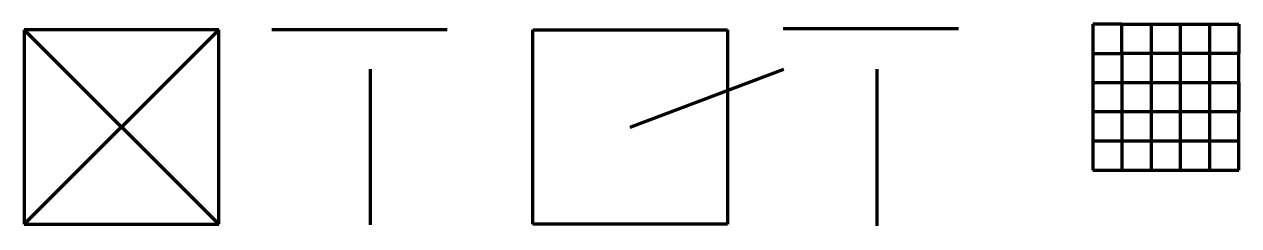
# Model space of a CAD drawing. Header units: millimetres. Extents: x 15 to 1726, y 23 to 218.
# Drawn here: x 1102 to 1726, y 47 to 150 of the extents above; entities that cross this region are included whole.
import ezdxf

# ---------------------------------------------------------------- set-up
doc = ezdxf.new("R2010")
doc.units = ezdxf.units.MM

msp = doc.modelspace()

# ---------------------------------------------------------------- linework, layer by layer
at = {"lineweight": 100}
for p, q in [((1650.68, 150.32), (1650.68, 135.32)), ((1665.68, 150.32), (1650.68, 150.32)), ((1665.68, 135.32), (1665.68, 150.32)), ((1665.68, 150.32), (1680.68, 150.32)), ((1680.68, 150.32), (1680.68, 135.32)), ((1680.68, 150.32), (1695.68, 150.32)), ((1695.68, 150.32), (1695.68, 135.32)), ((1695.68, 150.32), (1725.68, 150.32)), ((1695.68, 150.32), (1710.68, 150.32)), ((1710.68, 150.32), (1710.68, 135.32)), ((1725.68, 150.32), (1725.68, 135.32)), ((1101.89, 147.51), (1101.89, 47.51)), ((1201.89, 147.51), (1101.89, 147.51)), ((1101.89, 147.51), (1201.89, 47.51)), ((1201.89, 147.51), (1101.89, 47.51)), ((1201.89, 47.51), (1201.89, 147.51)), ((1319.12, 147.44), (1229.12, 147.44)), ((1363.14, 147.42), (1463.14, 147.42)), ((1363.14, 47.42), (1363.14, 147.42)), ((1463.14, 147.42), (1463.14, 47.42)), ((1581.75, 147.9), (1491.75, 147.9)), ((1650.68, 135.32), (1665.68, 135.32)), ((1650.68, 135.32), (1650.68, 75.32)), ((1650.68, 135.32), (1650.68, 120.32)), ((1680.68, 135.32), (1665.68, 135.32)), ((1665.68, 135.32), (1665.68, 75.32)), ((1695.68, 135.32), (1680.68, 135.32)), ((1680.68, 135.32), (1680.68, 75.32)), ((1725.68, 135.32), (1695.68, 135.32)), ((1695.68, 135.32), (1695.68, 75.32)), ((1710.68, 135.32), (1710.68, 75.32)), ((1725.68, 75.32), (1725.68, 135.32)), ((1279.54, 127.2), (1279.54, 47.18)), ((1413.14, 97.42), (1491.99, 127.17)), ((1539.77, 127.17), (1539.77, 46.68)), ((1650.68, 120.32), (1725.68, 120.32)), ((1725.68, 120.32), (1725.68, 105.32)), ((1725.68, 105.32), (1650.68, 105.32)), ((1650.68, 105.32), (1650.68, 90.32)), ((1650.68, 90.32), (1725.68, 90.32)), ((1650.68, 75.32), (1725.68, 75.32)), ((1101.89, 47.51), (1201.89, 47.51)), ((1463.14, 47.42), (1363.14, 47.42))]:
    msp.add_line(p, q, dxfattribs=at)

doc.saveas('drawing.dxf')
